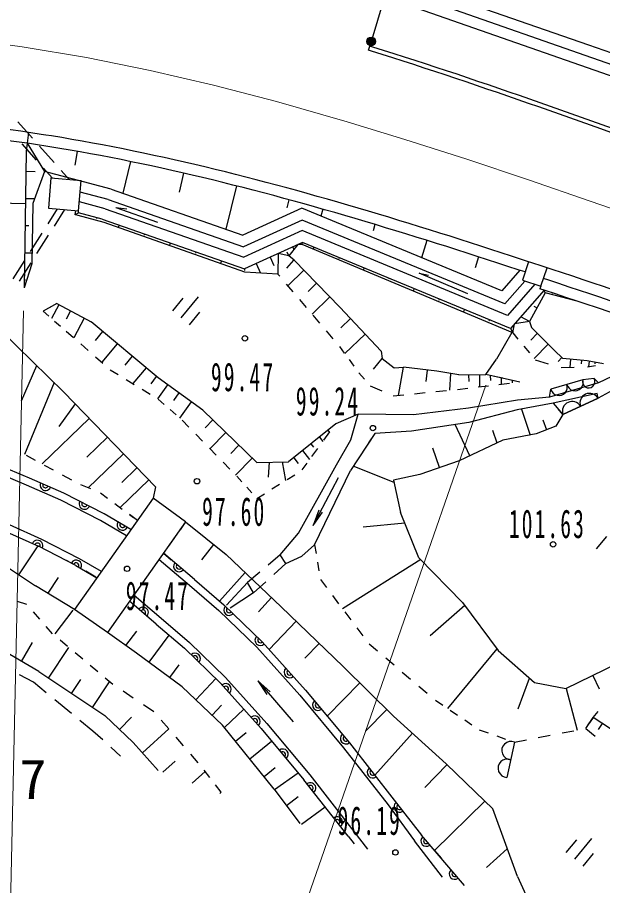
# Model space of a CAD drawing. Units: millimetres, scale not verified. Extents: x 40000 to 680000, y 20000 to 380000.
# Drawn here: x 101777 to 128746, y 268874 to 308838 of the extents above; entities that cross this region are included whole.
import ezdxf
from ezdxf.enums import TextEntityAlignment as Align

# ---------------------------------------------------------------- set-up
doc = ezdxf.new("R2010")
doc.units = ezdxf.units.MM
doc.header["$LTSCALE"] = 1000
doc.linetypes.add('CHAIN', pattern=[18.5, 12, -1.5, 3.5, -1.5])
for name, color, linetype, lineweight in [('M-BGD', 7, 'Continuous', 25), ('M-BMK', 2, 'CHAIN', 13), ('M-STR-HTXT', 7, 'Continuous', 13), ('M-STR-STRC', 7, 'Continuous', 25)]:
    doc.layers.add(name, color=color, linetype=linetype, lineweight=lineweight)
doc.styles.add('ＭＳ ゴシック', font='')
doc.styles.get('ＭＳ ゴシック').set_extended_font_data('MS Gothic')

msp = doc.modelspace()

# ---------------------------------------------------------------- linework, layer by layer
at = {"layer": 'M-BGD'}
for p, q in [((128111, 307553), (121318, 309918)), ((117958, 307324), (118018, 307515)), ((129173, 307184), (128111, 307553)), ((101803, 304025), (102468, 303278)), ((102290, 303542), (102230, 303046)), ((101982, 303012), (102647, 302266)), ((102230, 303046), (102184, 302662)), ((102230, 303046), (103028, 301744)), ((102184, 302662), (102091, 296386)), ((102801, 302905), (103467, 302159)), ((104538, 302670), (104423, 302038)), ((106994, 302201), (106642, 300743)), ((102170, 301756), (102595, 301750)), ((103028, 301744), (102492, 300272)), ((102980, 301893), (103378, 301447)), ((106104, 300930), (103028, 301744)), ((103800, 301786), (104161, 301381)), ((103325, 301451), (103207, 300056)), ((103325, 301451), (104720, 301334)), ((109437, 301669), (109226, 300793)), ((104602, 299939), (104720, 301334)), ((111867, 301082), (111387, 299089)), ((105957, 300452), (104674, 300791)), ((106104, 300930), (112169, 298816)), ((100149, 300307), (102148, 300277)), ((102152, 300506), (102575, 300500)), ((102492, 300272), (102451, 297494)), ((105829, 300031), (104637, 300346)), ((105957, 300452), (112194, 298278)), ((114285, 300445), (114195, 300071)), ((103192, 299329), (103632, 300020)), ((103207, 300056), (104602, 299939)), ((103487, 299234), (103969, 299992)), ((104448, 299754), (104474, 299949)), ((104580, 299724), (104448, 299754)), ((104451, 299763), (104594, 299840)), ((104594, 299840), (104602, 299939)), ((105682, 299552), (104594, 299840)), ((105829, 300031), (112216, 297805)), ((106318, 300087), (108237, 299415)), ((106318, 300087), (106815, 300024)), ((114888, 300053), (112169, 298816)), ((124097, 296245), (114888, 300053)), ((115853, 300008), (115757, 299694)), ((105781, 299397), (104584, 299723)), ((105442, 299616), (105429, 299563)), ((105682, 299552), (112240, 297267)), ((112255, 297117), (105781, 299397)), ((114897, 299508), (112194, 298278)), ((124237, 295646), (114897, 299508)), ((102133, 299257), (102313, 299254)), ((106462, 299280), (106423, 299171)), ((114906, 299028), (112216, 297805)), ((124361, 295119), (114906, 299028)), ((118253, 299306), (118165, 299020)), ((102387, 298063), (102924, 298907)), ((102682, 297968), (103219, 298812)), ((107642, 298869), (107623, 298815)), ((120643, 298574), (120398, 297775)), ((108823, 298458), (108781, 298340)), ((114915, 298483), (112240, 297267)), ((114694, 298383), (114279, 297857)), ((114523, 298165), (114466, 298279)), ((114908, 298384), (114694, 298383)), ((124602, 294314), (114908, 298384)), ((124501, 294520), (114915, 298483)), ((114915, 298483), (114915, 298430)), ((115444, 298265), (115406, 298175)), ((102115, 298007), (102459, 298002)), ((110003, 298046), (109983, 297988)), ((113424, 297805), (113599, 297422)), ((113788, 297971), (113782, 297019)), ((114279, 297857), (113788, 297971)), ((114279, 297857), (114208, 298038)), ((114526, 297664), (114279, 297857)), ((116599, 297787), (116581, 297743)), ((123026, 297817), (122873, 297316)), ((101582, 296797), (102119, 297641)), ((101877, 296702), (102414, 297546)), ((102451, 297494), (102091, 296386)), ((111183, 297635), (111139, 297510)), ((112774, 297509), (112973, 297071)), ((114201, 297302), (114520, 297669)), ((114526, 297664), (116631, 295505)), ((125329, 297593), (125046, 296739)), ((112240, 297267), (112245, 297190)), ((113782, 297019), (112255, 297117)), ((113782, 297019), (113864, 296923)), ((114981, 297198), (114243, 296478)), ((117754, 297309), (117711, 297207)), ((122527, 296109), (120284, 297057)), ((120284, 297057), (120728, 296967)), ((124932, 297198), (124097, 296245)), ((125893, 296460), (126184, 297312)), ((102097, 296757), (102159, 296756)), ((114170, 296564), (114477, 296204)), ((115565, 296599), (115176, 296220)), ((118910, 296832), (118888, 296781)), ((125162, 296701), (124237, 295646)), ((125616, 296552), (124361, 295119)), ((125046, 296739), (125893, 296460)), ((120065, 296354), (120017, 296239)), ((126045, 296283), (124501, 294520)), ((126092, 296154), (125372, 294839)), ((125893, 296460), (125854, 296347)), ((126092, 296154), (126045, 296283)), ((127572, 295776), (126092, 296154)), ((109404, 295908), (108927, 295330)), ((110108, 295975), (109313, 295011)), ((114783, 295845), (115090, 295485)), ((116179, 295969), (115359, 295170)), ((121220, 295877), (121196, 295820)), ((126428, 296069), (126440, 296114)), ((127144, 295885), (127152, 295916)), ((103592, 295665), (102969, 295308)), ((103592, 295665), (103280, 295487)), ((103696, 295609), (103358, 294974)), ((103592, 295665), (105183, 294817)), ((116631, 295505), (118541, 293481)), ((122375, 295399), (122322, 295271)), ((125716, 295468), (125591, 295536)), ((102969, 295308), (103233, 295082)), ((104227, 295327), (104026, 294949)), ((104858, 294990), (104379, 294090)), ((110176, 295272), (109698, 294693)), ((115396, 295126), (115703, 294767)), ((117132, 294975), (116687, 294555)), ((125372, 294839), (124972, 295058)), ((103496, 294855), (103759, 294628)), ((108259, 292244), (105183, 294817)), ((123530, 294921), (123503, 294856)), ((124602, 294314), (124690, 294737)), ((125372, 294839), (124690, 294737)), ((125372, 294839), (125462, 294558)), ((125462, 294558), (126505, 293527)), ((101034, 294404), (103925, 291586)), ((104023, 294402), (104362, 294105)), ((105707, 294379), (105356, 293960)), ((116010, 294407), (116316, 294048)), ((117810, 294256), (116861, 293360)), ((124565, 294330), (123862, 293112)), ((124501, 294520), (124602, 294314)), ((124602, 294314), (124842, 294028)), ((125735, 294289), (125434, 293985)), ((104700, 293808), (105039, 293511)), ((106381, 293815), (105667, 292961)), ((126230, 293799), (125583, 293144)), ((116623, 293689), (116843, 293386)), ((118541, 293481), (118589, 293132)), ((125108, 293711), (125375, 293393)), ((126911, 293137), (126505, 293527)), ((105378, 293214), (105717, 292917)), ((107068, 293240), (106725, 292830)), ((117063, 293083), (117284, 292780)), ((118184, 292650), (118580, 293139)), ((118589, 293132), (119142, 292704)), ((125641, 293075), (126235, 292897)), ((126866, 293180), (126690, 292997)), ((127269, 293102), (127232, 292729)), ((127767, 293052), (127751, 292896)), ((128110, 292759), (128134, 293007)), ((128399, 292885), (128403, 292957)), ((101966, 291190), (102673, 292807)), ((106055, 292620), (106423, 292395)), ((107705, 292707), (107097, 291982)), ((119142, 292704), (119569, 292740)), ((119553, 292742), (119327, 291441)), ((120657, 292603), (120602, 292084)), ((126828, 292720), (127439, 292734)), ((128050, 292748), (128416, 292818)), ((106791, 292169), (107159, 291944)), ((108177, 292312), (107929, 291968)), ((110316, 290764), (108259, 292244)), ((117504, 292477), (117770, 292182)), ((121737, 292447), (121686, 291680)), ((122570, 292392), (122573, 292085)), ((123070, 292398), (123076, 291837)), ((124926, 292054), (123365, 292401)), ((123570, 292356), (123573, 292126)), ((124145, 292227), (123755, 292314)), ((124072, 292244), (124075, 291954)), ((127826, 292162), (126364, 291720)), ((127826, 292162), (126364, 291720)), ((128357, 292209), (127826, 292162)), ((103467, 292032), (102102, 288715)), ((108702, 291925), (108240, 291282)), ((118036, 291886), (118564, 291651)), ((122051, 291717), (122530, 291773)), ((123009, 291829), (123488, 291885)), ((123967, 291941), (124446, 291998)), ((124926, 292054), (124535, 292141)), ((124573, 292132), (124574, 292013)), ((108141, 287227), (103925, 291586)), ((107527, 291719), (107894, 291493)), ((109225, 291549), (108977, 291203)), ((119092, 291417), (119585, 291467)), ((120078, 291517), (120572, 291567)), ((121065, 291617), (121558, 291667)), ((126300, 291356), (124819, 291224)), ((129212, 291679), (128532, 291316)), ((103705, 290008), (104450, 291043)), ((108262, 291268), (108538, 291026)), ((109789, 291143), (109252, 290397)), ((126465, 291077), (124813, 290770)), ((126465, 291077), (126052, 291000)), ((128532, 291316), (126912, 290566)), ((126912, 290566), (128532, 291316)), ((108813, 290783), (109089, 290541)), ((110316, 290764), (112804, 288347)), ((117478, 290581), (116457, 290131)), ((117145, 289395), (117478, 290581)), ((124813, 290770), (122572, 290187)), ((125010, 290807), (125412, 289614)), ((126912, 290566), (126586, 290015)), ((126912, 290566), (126689, 290822)), ((105091, 290380), (102924, 288285)), ((109364, 290298), (109679, 289976)), ((110786, 290307), (110430, 289940)), ((122572, 290187), (119937, 289797)), ((125984, 290314), (126160, 289849)), ((116457, 290131), (114275, 288383)), ((115898, 289376), (116178, 289754)), ((116088, 289835), (116166, 289738)), ((119937, 289797), (118242, 289679)), ((122628, 288663), (121949, 290095)), ((123676, 289838), (123873, 289253)), ((126586, 290015), (125689, 289665)), ((105929, 289514), (104983, 288598)), ((109995, 289654), (110310, 289332)), ((111376, 289734), (110649, 288986)), ((115698, 289523), (115858, 289322)), ((116480, 288239), (117145, 289395)), ((118242, 289679), (117126, 287989)), ((118242, 289679), (117963, 289257)), ((124139, 289379), (122128, 288426)), ((125689, 289665), (124139, 289379)), ((110625, 289010), (110941, 288688)), ((111978, 289150), (111607, 288768)), ((115307, 289210), (115429, 289058)), ((115339, 288621), (115619, 288999)), ((121229, 288114), (120920, 289006)), ((102187, 288684), (102603, 288459)), ((106662, 288756), (105039, 287187)), ((112592, 288553), (111835, 287774)), ((114511, 288572), (114722, 288308)), ((114917, 288897), (115245, 288488)), ((103018, 288234), (103434, 288008)), ((111256, 288366), (111571, 288044)), ((112804, 288347), (114275, 288383)), ((113373, 288361), (113333, 287679)), ((113984, 288376), (114138, 287525)), ((114733, 285103), (116480, 288239)), ((114908, 288007), (115124, 288314)), ((119134, 287427), (117253, 288182)), ((122128, 288426), (120322, 287800)), ((103849, 287783), (104265, 287558)), ((107289, 288107), (106587, 287428)), ((114209, 287570), (114558, 287788)), ((115476, 284564), (117126, 287989)), ((120322, 287800), (119111, 287532)), ((107833, 287545), (106519, 286275)), ((111887, 287722), (112118, 287465)), ((113509, 287132), (113859, 287351)), ((115404, 285445), (116576, 287653)), ((119111, 287532), (119431, 286053)), ((104681, 287333), (105141, 287146)), ((105601, 286959), (105938, 286708)), ((108141, 287227), (108028, 286711)), ((112348, 287208), (112579, 286952)), ((108028, 286711), (104418, 281588)), ((109525, 285617), (108028, 286711)), ((112810, 286695), (113160, 286914)), ((106275, 286457), (106611, 286206)), ((115667, 286154), (115404, 285445)), ((107307, 285687), (106948, 285955)), ((106948, 285955), (107128, 285821)), ((115404, 285445), (115844, 286060)), ((120281, 283968), (119431, 286053)), ((109525, 285617), (105933, 280520)), ((109525, 285617), (109272, 285257)), ((109525, 285617), (111398, 284115)), ((119633, 285558), (117705, 285374)), ((101278, 285151), (102759, 284497)), ((113891, 284106), (114733, 285103)), ((109019, 284898), (108765, 284538)), ((110820, 284578), (110265, 283868)), ((114880, 284041), (115476, 284564)), ((115476, 284564), (115543, 284163)), ((128921, 284949), (128444, 284370)), ((99951, 284437), (102617, 282677)), ((101853, 283181), (102730, 284510)), ((104471, 283613), (102759, 284497)), ((109942, 282961), (108512, 284178)), ((108512, 284178), (108869, 283874)), ((104471, 283613), (104043, 283834)), ((111398, 284115), (113939, 281709)), ((113891, 284106), (113328, 283626)), ((114148, 283703), (113891, 284106)), ((114148, 283703), (114880, 284041)), ((115609, 283762), (115675, 283361)), ((120363, 283884), (116763, 281612)), ((104471, 283613), (105444, 283044)), ((114148, 283703), (113590, 283195)), ((103190, 282330), (103673, 283053)), ((105394, 283073), (104932, 283343)), ((112275, 283285), (111093, 281969)), ((112948, 283302), (112385, 282822)), ((115741, 282960), (116021, 282590)), ((104418, 281588), (102617, 282677)), ((112385, 282822), (111409, 281790)), ((112662, 282352), (112385, 282822)), ((113220, 282859), (112662, 282352)), ((112662, 282352), (111581, 281648)), ((116301, 282221), (116582, 281851)), ((102220, 281806), (101784, 281952)), ((108179, 280916), (106950, 281962)), ((113491, 282133), (112893, 281482)), ((122391, 281764), (120794, 280369)), ((102811, 281137), (102516, 281471)), ((104341, 281555), (103498, 280459)), ((105933, 280520), (104418, 281588)), ((116787, 278954), (113939, 281709)), ((116862, 281482), (117142, 281112)), ((114628, 281042), (113374, 279746)), ((103403, 280468), (103107, 280802)), ((106776, 279927), (107283, 280586)), ((108179, 280916), (109473, 279801)), ((117422, 280743), (117702, 280374)), ((104095, 279884), (103749, 280176)), ((107273, 279577), (105933, 280520)), ((107845, 279154), (108771, 280406)), ((101967, 279192), (102479, 280063)), ((103215, 278423), (104154, 279835)), ((109473, 279801), (111120, 278214)), ((115680, 280025), (115017, 279340)), ((117982, 280004), (118365, 279679)), ((123869, 279780), (121599, 277031)), ((104788, 279300), (104441, 279592)), ((109377, 278021), (107273, 279577)), ((105480, 278717), (105134, 279008)), ((108799, 278448), (109231, 279033)), ((118749, 279354), (119132, 279029)), ((102514, 278234), (101871, 278578)), ((116787, 278954), (119111, 276670)), ((119515, 278703), (119899, 278378)), ((103112, 277745), (102514, 278234)), ((104272, 277721), (104701, 278367)), ((105237, 277079), (106022, 278260)), ((106172, 278133), (105826, 278425)), ((109994, 277433), (110920, 278407)), ((113012, 276110), (111120, 278214)), ((112865, 278306), (114492, 276407)), ((113429, 277801), (112865, 278306)), ((112865, 278306), (113277, 277671)), ((117552, 278202), (116053, 276676)), ((124855, 277011), (125380, 278420)), ((128292, 278547), (128592, 277933)), ((107119, 277505), (106646, 277819)), ((109377, 278021), (111233, 276256)), ((120282, 278053), (120665, 277728)), ((127064, 277947), (127565, 276032)), ((104274, 276796), (103499, 277429)), ((121049, 277403), (121384, 277176)), ((108067, 276877), (107593, 277191)), ((110749, 276716), (111191, 277180)), ((111319, 276150), (112219, 276992)), ((118797, 276979), (117825, 275989)), ((106487, 276057), (107030, 276630)), ((121542, 274487), (119111, 276670)), ((121719, 276950), (122055, 276724)), ((127973, 276110), (128316, 276610)), ((128316, 276610), (128145, 276360)), ((128316, 276610), (128543, 276889)), ((105259, 275991), (104661, 276480)), ((108750, 276094), (108408, 276485)), ((113616, 273313), (111233, 276256)), ((122390, 276498), (122725, 276272)), ((127973, 276110), (128145, 276360)), ((128727, 276341), (128545, 276063)), ((105710, 275578), (105259, 275991)), ((107539, 274989), (108757, 276085)), ((111830, 275518), (112326, 275920)), ((113012, 276110), (114978, 273747)), ((119980, 275890), (118243, 273955)), ((123061, 276045), (123466, 275904)), ((123871, 275763), (124276, 275622)), ((125779, 275690), (126327, 275795)), ((126876, 275900), (127425, 276005)), ((127973, 276110), (128400, 275754)), ((108273, 274173), (107107, 275469)), ((109432, 275312), (109091, 275703)), ((112483, 274712), (113494, 275530)), ((124681, 275480), (124336, 273858)), ((124681, 275480), (124336, 273858)), ((124681, 275480), (125230, 275585)), ((106530, 274827), (106079, 275240)), ((108486, 274093), (109049, 274600)), ((110115, 274530), (109774, 274921)), ((110645, 273853), (110380, 274192)), ((113144, 273896), (113655, 274310)), ((121581, 274450), (120551, 273384)), ((122889, 273179), (121542, 274487)), ((109829, 273589), (110429, 274129)), ((113630, 273294), (114720, 274058)), ((111175, 273177), (110910, 273515)), ((117013, 271146), (114978, 273747)), ((111104, 273111), (111175, 273176)), ((113616, 273313), (114792, 271727)), ((114173, 272562), (114721, 272969)), ((123681, 272416), (122889, 273179)), ((118864, 272593), (120081, 270929)), ((120994, 270497), (123315, 272768)), ((114870, 271698), (115953, 272501)), ((124816, 269290), (123681, 272416)), ((117013, 271146), (117290, 270790)), ((117288, 271361), (117904, 270559)), ((122383, 268878), (120394, 271198)), ((127534, 270983), (127056, 270405)), ((128238, 271050), (127442, 270086)), ((121373, 269257), (120081, 270929)), ((124350, 270573), (123401, 269713)), ((120997, 270495), (121298, 270144)), ((128305, 270346), (127828, 269768)), ((124816, 269290), (125528, 267760))]:
    msp.add_line(p, q, dxfattribs=at)
for points in [[(129220, 306638), (120688, 309608), (120493, 309670)], [(130329, 305723), (120529, 309134), (120343, 309193)], [(129192, 303725), (128719, 303894), (128245, 304064), (127771, 304232), (127296, 304401), (126821, 304569), (126345, 304737), (125869, 304904), (125392, 305071), (124915, 305237), (124437, 305402), (123958, 305567), (123479, 305731), (122999, 305894), (122518, 306057), (122036, 306218), (121554, 306379), (121072, 306538), (120588, 306697), (120104, 306854), (119619, 307010), (119133, 307165), (118646, 307319), (118159, 307472), (118018, 307515)], [(129127, 303536), (128654, 303705), (128180, 303874), (127706, 304043), (127232, 304212), (126757, 304380), (126281, 304548), (125805, 304715), (125329, 304881), (124851, 305047), (124374, 305213), (123895, 305377), (123416, 305541), (122937, 305704), (122456, 305866), (121975, 306028), (121494, 306188), (121011, 306348), (120528, 306506), (120044, 306663), (119560, 306819), (119075, 306974), (118588, 307128), (118102, 307280), (117958, 307324)], [(102290, 303542), (101931, 303595), (101459, 303661), (100987, 303724), (100515, 303785), (100308, 303810)], [(103083, 303421), (102875, 303454), (102403, 303526), (102290, 303542)], [(125329, 297593), (125009, 297699), (124538, 297853), (124066, 298006), (123595, 298159), (123125, 298311), (122654, 298462), (122183, 298613), (121713, 298762), (121242, 298911), (120772, 299058), (120301, 299204), (119831, 299350), (119361, 299494), (118890, 299637), (118420, 299778), (117950, 299919), (117480, 300058), (117010, 300196), (116539, 300332), (116069, 300467), (115599, 300600), (115128, 300731), (114658, 300862), (114188, 300990), (113717, 301117), (113247, 301242), (112776, 301365), (112305, 301486), (111835, 301606), (111364, 301723), (110893, 301839), (110422, 301952), (109951, 302063), (109480, 302173), (109008, 302280), (108537, 302385), (108066, 302487), (107594, 302588), (107122, 302686), (106651, 302781), (106179, 302874), (105707, 302965), (105235, 303053), (104764, 303139), (104292, 303221), (103820, 303302), (103348, 303379), (103083, 303421)], [(102231, 303053), (99982, 303325)], [(103005, 302927), (102799, 302960), (102330, 303031), (102230, 303046)], [(125172, 297119), (124853, 297223), (124382, 297378), (123912, 297531), (123442, 297683), (122971, 297835), (122501, 297986), (122031, 298136), (121562, 298285), (121092, 298434), (120623, 298581), (120153, 298727), (119684, 298872), (119215, 299016), (118746, 299158), (118277, 299299), (117808, 299439), (117339, 299578), (116870, 299715), (116401, 299851), (115932, 299986), (115463, 300119), (114994, 300250), (114526, 300379), (114057, 300507), (113588, 300634), (113119, 300758), (112650, 300881), (112181, 301002), (111713, 301121), (111244, 301238), (110775, 301353), (110306, 301466), (109837, 301577), (109368, 301685), (108899, 301792), (108429, 301896), (107960, 301998), (107491, 302098), (107022, 302196), (106553, 302291), (106083, 302383), (105614, 302474), (105145, 302561), (104676, 302646), (104206, 302729), (103737, 302808), (103268, 302886), (103005, 302927)], [(126184, 297312), (125952, 297388), (125481, 297544), (125329, 297593)], [(130209, 295971), (130208, 295971), (129734, 296129), (129261, 296288), (128787, 296446), (128314, 296604), (127841, 296762), (127369, 296919), (126896, 297076), (126424, 297232), (126184, 297312)], [(130038, 295480), (130036, 295480), (129096, 295795), (128622, 295953), (128149, 296111), (127677, 296268), (127205, 296426), (126733, 296582), (126261, 296739), (126016, 296820)], [(129873, 295007), (129859, 295012), (128464, 295479), (127991, 295636), (127519, 295794), (127047, 295951), (126575, 296108), (126104, 296264), (125854, 296347)], [(122120, 292387), (123365, 292401), (123862, 293112)], [(128782, 292887), (128027, 293027), (126911, 293137)], [(122120, 292387), (121098, 292548), (119569, 292740)], [(129577, 292507), (129165, 292305), (128558, 292014), (128357, 292209), (127826, 292162)], [(128558, 292014), (126300, 291356), (126364, 291720)], [(128532, 291316), (128498, 291521), (126465, 291077), (126912, 290566)], [(124819, 291224), (122565, 290845), (120032, 290548), (117478, 290581)], [(107005, 285259), (105773, 285980), (103925, 286934), (102344, 287632), (100576, 288370), (98445, 289133), (95755, 289756), (91523, 290276)], [(106803, 284972), (105604, 285673), (103774, 286618), (102205, 287311), (100449, 288043), (98346, 288796), (95694, 289411), (91480, 289929)], [(105647, 283331), (104640, 283920), (102910, 284813), (101416, 285473), (99727, 286178), (97781, 286874), (95346, 287439), (91236, 287944)], [(108309, 283891), (109708, 282700), (111056, 281538), (112811, 279848), (114789, 277647), (116808, 275223), (118864, 272593)], [(120281, 283968), (122284, 281909), (123936, 279690), (125609, 278218), (127053, 277942), (131249, 279992), (132881, 281143), (133650, 281294)], [(102763, 278724), (99564, 280604), (96501, 282099), (93260, 282811), (91326, 283123), (88761, 282762), (86254, 281768)], [(109942, 282961), (111292, 281797), (113063, 280092), (115054, 277876), (117080, 275443), (119141, 272806), (120394, 271198)], [(107152, 282250), (108407, 281181), (109709, 280059), (111372, 278458), (113277, 276339), (115251, 273967), (117288, 271361)], [(102763, 278724), (105810, 276699), (107107, 275469)], [(135255, 264048), (134871, 265262), (133943, 268353), (133115, 270984), (131755, 273052), (130311, 275303), (128316, 276610)]]:
    msp.add_lwpolyline(points, dxfattribs=at)
for centre, radius in [((118084, 307732), 200), ((118084, 307732), 180), ((118084, 307732), 160), ((118084, 307732), 140), ((118084, 307732), 120), ((118084, 307732), 100), ((118084, 307732), 80), ((118084, 307732), 60), ((118084, 307732), 40), ((118084, 307732), 20), ((112262, 294064), 125), ((118160, 289934), 125), ((110053, 287490), 125), ((126465, 284585), 125), ((106834, 283459), 125), ((119197, 270401), 125)]:
    msp.add_circle(centre, radius, dxfattribs=at)
for centre, radius, start, end in [((127466, 292034), 382, 194.1492, 19.4485), ((128101, 292074), 289, 162.355, 27.7638), ((126735, 291814), 382, 194.1489, 19.449), ((128148, 291084), 449, 31.1034, 198.5891), ((127338, 290709), 449, 31.1027, 198.5893), ((103072, 287311), 250, 156.1691, 336.1691), ((103072, 287311), 125, 156.1691, 336.1691), ((104873, 286444), 250, 152.694, 332.694), ((104873, 286444), 125, 152.694, 332.694), ((106625, 285481), 250, 149.6654, 329.6654), ((106625, 285481), 125, 149.6654, 329.6654), ((102707, 284520), 250, 336.169, 156.169), ((102707, 284520), 125, 336.169, 156.169), ((104485, 283605), 250, 329.6656, 149.6656), ((104485, 283605), 125, 329.6656, 149.6656), ((109227, 283570), 250, 139.5943, 319.5943), ((109227, 283570), 125, 139.5943, 319.5943), ((107564, 281439), 250, 319.5943, 139.5943), ((107564, 281439), 125, 319.5943, 139.5943), ((111536, 281562), 250, 136.0754, 316.0754), ((111536, 281562), 125, 136.0754, 316.0754), ((112977, 280175), 250, 136.0754, 316.0754), ((112977, 280175), 125, 136.0754, 316.0754), ((109961, 279331), 250, 316.0755, 136.0755), ((109961, 279331), 125, 316.0755, 136.0755), ((114320, 278693), 250, 131.949, 311.949), ((114320, 278693), 125, 131.949, 311.949), ((111381, 277924), 250, 311.949, 131.949), ((111381, 277924), 125, 311.949, 131.949), ((115631, 277183), 250, 129.7801, 309.7801), ((115631, 277183), 125, 129.7801, 309.7801), ((112718, 276436), 250, 311.949, 131.949), ((112718, 276436), 125, 311.949, 131.949), ((116911, 275646), 250, 129.7801, 309.7801), ((116911, 275646), 125, 129.7801, 309.7801), ((124519, 275091), 422, 67.3328, 268.6617), ((114010, 274910), 250, 309.78, 129.78), ((114010, 274910), 125, 309.78, 129.78), ((124346, 274280), 422, 67.3338, 268.6615), ((118149, 274076), 250, 128.0195, 308.0195), ((118149, 274076), 125, 128.0195, 308.0195), ((115278, 273364), 250, 308.0195, 128.0195), ((115278, 273364), 125, 308.0195, 128.0195), ((119380, 272500), 250, 127.902, 307.902), ((119380, 272500), 125, 127.902, 307.902), ((116510, 271788), 250, 308.0195, 128.0195), ((116510, 271788), 125, 308.0195, 128.0195), ((120622, 270932), 250, 130.6209, 310.6209), ((120622, 270932), 125, 130.6209, 310.6209), ((121924, 269414), 250, 130.6209, 310.6209), ((121924, 269414), 125, 130.6209, 310.6209)]:
    msp.add_arc(centre, radius, start, end, dxfattribs=at)
at = {"layer": 'M-BMK'}
for points in [[(116967, 304037), (113724, 304963), (110820, 305718), (107898, 306398), (104958, 306992), (101999, 307488), (99025, 307875), (97405, 308036)], [(131359, 299273), (128170, 300381), (125332, 301354), (122487, 302304), (119631, 303222), (116967, 304037)]]:
    msp.add_lwpolyline(points, dxfattribs=at)
at = {"layer": 'M-STR-HTXT'}
for p, q in [((102063, 295333), (101448, 267139)), ((113579, 263789), (123367, 291915))]:
    msp.add_line(p, q, dxfattribs=at)
at = {"layer": 'M-STR-STRC'}
msp.add_line((118072, 307682), (119850, 313607), dxfattribs=at)

# ---------------------------------------------------------------- texts
at = {"layer": 'M-BGD', "char_height": 1320, "attachment_point": 7, "style": 'ＭＳ ゴシック'}
for s, insert in [('\\T1.2;\\W0.55;99.47', (110696, 291610)), ('\\T1.2;\\W0.55;99.24', (114609, 290492)), ('\\T1.2;\\W0.55;97.60', (110289, 285414)), ('\\T1.2;\\W0.55;101.63', (124423, 284849)), ('\\T1.2;\\W0.55;97.47', (106774, 281536)), ('\\T1.2;\\W0.55;96.19', (116533, 271189))]:
    msp.add_mtext(s, dxfattribs=dict(at, insert=insert))
at = {"layer": 'M-STR-HTXT', "style": 'ＭＳ ゴシック'}
msp.add_text('側溝\u3000L=19.7', height=1833, dxfattribs=at).set_placement((95622, 272315), align=Align.BOTTOM_CENTER)

doc.saveas('drawing.dxf')
